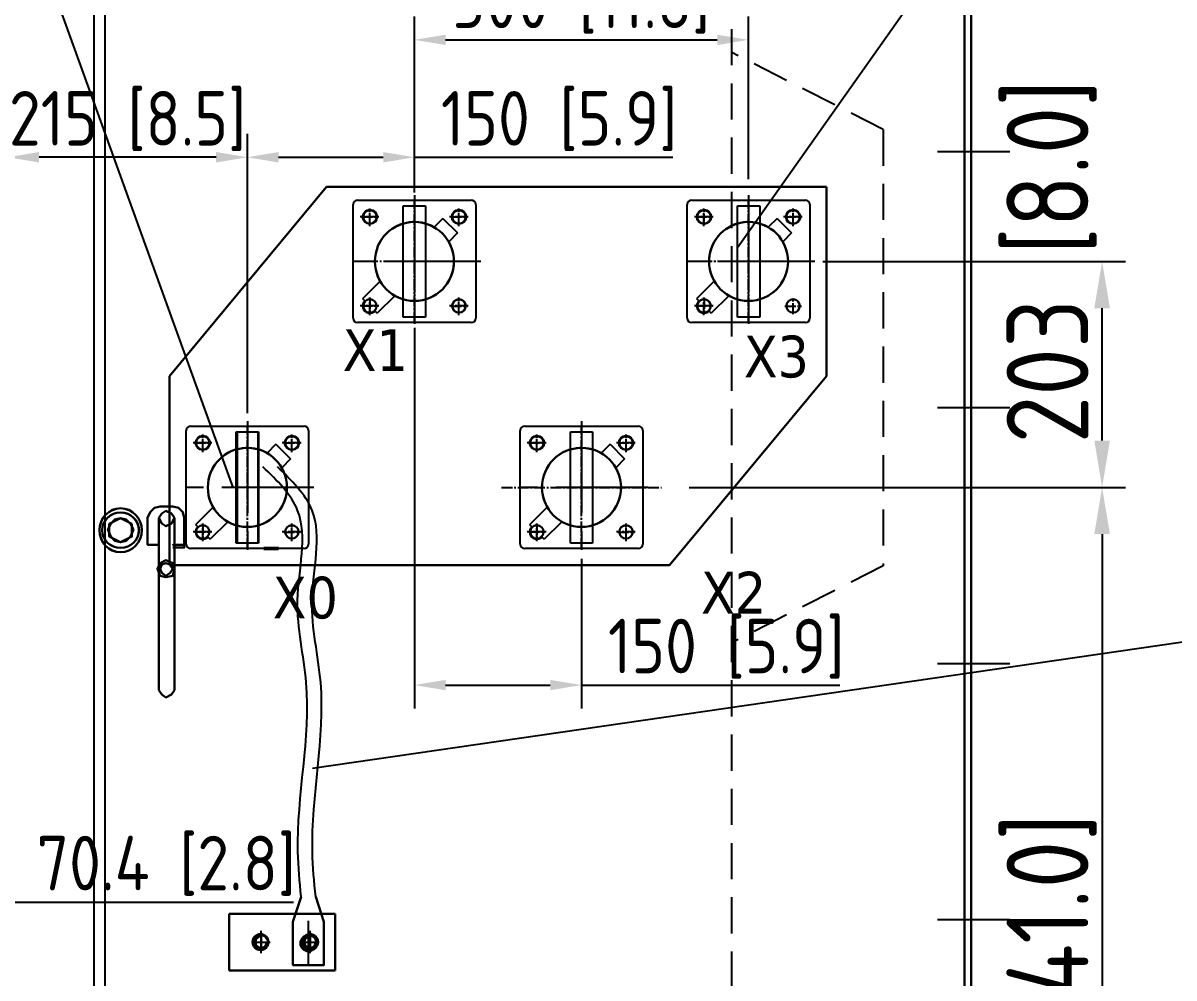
# Model space of a CAD drawing. Header units: millimetres. Extents: x 110847 to 209798, y -190593 to -156788.
# Drawn here: x 200709 to 201743, y -185331 to -184473 of the extents above; entities that cross this region are included whole.
import ezdxf

# ---------------------------------------------------------------- set-up
doc = ezdxf.new("R2010")
doc.units = ezdxf.units.MM
doc.header["$LTSCALE"] = 13
for name, pattern in [('CENTER', [50.8, 31.75, -6.35, 6.35, -6.35]), ('CENTER2', [1.125, 0.75, -0.125, 0.125, -0.125]), ('CENTERX2', [101.6, 63.5, -12.7, 12.7, -12.7]), ('DASHED', [0.75, 0.5, -0.25]), ('HIDDEN', [9.525, 6.35, -3.175])]:
    doc.linetypes.add(name, pattern=pattern)
for name, color, linetype in [('1', 4, 'Continuous'), ('2', 3, 'Continuous'), ('3中心线层', 1, 'CENTER'), ('4', 2, 'HIDDEN'), ('4虚线层', 6, 'DASHED'), ('7标注层', 4, 'Continuous'), ('中心线', 1, 'CENTER2'), ('粗实线', 4, 'Continuous'), ('细实线', 2, 'Continuous')]:
    doc.layers.add(name, color=color, linetype=linetype)
for name, color, linetype, lineweight in [('1粗实线', 4, 'Continuous', 50), ('2细实线', 3, 'Continuous', 20), ('标注、文本', 3, 'Continuous', 25), ('粗实线层', 7, 'Continuous', 35)]:
    doc.layers.add(name, color=color, linetype=linetype, lineweight=lineweight)
doc.styles.get("Standard").update_dxf_attribs({"font": 'gbenor.shx', "bigfont": 'gbcbig.shx'})
doc.styles.add('Tahoma$001', font='tahoma.ttf', dxfattribs={"height": 2.159784})
doc.dimstyles.new('英寸 1-10', dxfattribs={"dimscale": 14, "dimtxt": 3.5, "dimasz": 2, "dimexe": 1.5, "dimexo": 0.5, "dimgap": 0.5, "dimtad": 1, "dimtoh": 1, "dimdec": 1, "dimdsep": 46, "dimtxsty": 'Standard', "dimcen": 2.5, "dimclrd": 3, "dimclre": 3, "dimclrt": 3, "dimadec": 0, "dimazin": 2, "dimtfac": 1, "dimtdec": 1, "dimtmove": 0, "dimatfit": 2, "dimfxl": 1, "dimarcsym": 0})

# ---------------------------------------------------------------- blocks, each defined once
blk = doc.blocks.new('A$C3970166B')
at = {"layer": '标注、文本', "color": 4, "lineweight": 30}
for points in [[(20.32, 13.55), (18.63, 16.93), (16.09, 19.47), (12.7, 20.32), (9.31, 19.47), (6.77, 16.93), (5.08, 13.55), (6.77, 9.31), (9.31, 6.77), (12.7, 5.93), (16.09, 6.77), (18.63, 9.31)], [(19.47, 16.93), (12.7, 20.32), (5.93, 16.93), (5.93, 9.31), (12.7, 5.93), (19.47, 9.31)]]:
    blk.add_lwpolyline(points, close=True, dxfattribs=at)
for major_axis, ratio in [((0, 13.12), 0.967742), ((-11.01, 0), 0.961538)]:
    blk.add_ellipse((12.7, 13.12), major_axis=major_axis, ratio=ratio, start_param=0, end_param=6.283185, dxfattribs=at)
blk = doc.blocks.new('A$C33D96195')
at = {"layer": '标注、文本', "color": 4, "lineweight": 30}
for points in [[(54.6, 171.4), (49.5, 170.2), (45.7, 166.4), (43.2, 161.3)], [(67.3, 6.4), (67.3, 161.3), (64.8, 165.1), (59.7, 167.6), (55.9, 165.1), (53.3, 161.3), (55.9, 156.2), (59.7, 153.7), (64.8, 156.2), (67.3, 161.3)], [(54.6, 171.4), (66, 171.4)], [(76.2, 161.3), (74.9, 166.4), (71.1, 170.2), (66, 171.4)], [(53.3, 137.2), (43.2, 137.2), (43.2, 161.3)], [(53.3, 161.3), (53.3, 6.4)], [(76.2, 161.3), (76.2, 137.2), (66, 137.2), (76.2, 137.2), (76.2, 134.6), (66, 134.6)], [(53.3, 6.4), (55.9, 2.5), (59.7, 0), (64.8, 2.5), (67.3, 6.4)]]:
    blk.add_lwpolyline(points, dxfattribs=at)
for points in [[(30.5, 150.8), (27.9, 155.9), (24.1, 159.7), (19, 161), (14, 159.7), (10.2, 155.9), (7.6, 150.8), (10.2, 144.5), (14, 140.7), (19, 139.4), (24.1, 140.7), (27.9, 144.5)], [(29.2, 155.9), (19, 161), (8.9, 155.9), (8.9, 144.5), (19, 139.4), (29.2, 144.5)], [(67.3, 115.6), (66, 120.7), (59.7, 123.2), (54.6, 120.7), (52.1, 115.6), (54.6, 109.2), (59.7, 108), (66, 109.2)], [(66, 115.6), (63.5, 119.4), (59.7, 120.7), (55.9, 119.4), (54.6, 115.6), (55.9, 111.8), (59.7, 109.2), (63.5, 111.8)]]:
    blk.add_lwpolyline(points, close=True, dxfattribs=at)
for major_axis, ratio in [((0, 19.7), 0.967742), ((-16.5, 0), 0.961538)]:
    blk.add_ellipse((19, 150.2), major_axis=major_axis, ratio=ratio, start_param=0, end_param=6.283185, dxfattribs=at)
at = {"layer": '标注、文本', "xscale": 1.5, "yscale": 1.5, "zscale": 1.5}
blk.add_blockref('A$C3970166B', (0, 130.5), dxfattribs=at)
blk = doc.blocks.new('A$C012053B6')
at = {"layer": '1', "color": 1, "linetype": 'CENTERX2', "lineweight": -3, "ltscale": 0.1}
for p, q in [((59.6, 119.2), (59.6, 0)), ((119.2, 59.6), (0, 59.6))]:
    blk.add_line(p, q, dxfattribs=at)
at = {"layer": '中心线'}
for p, q in [((19.6, 92.4), (19.6, 106.8)), ((19.6, 92.4), (19.6, 106.8)), ((99.6, 92.4), (99.6, 106.8)), ((27, 99.6), (12.1, 99.6)), ((12.2, 99.6), (27.1, 99.6)), ((92.2, 99.6), (107.1, 99.6)), ((19.6, 26.8), (19.6, 12.3)), ((19.6, 26.8), (19.6, 12.3)), ((99.6, 12.3), (99.6, 26.8)), ((27, 19.6), (12.1, 19.6)), ((12.2, 19.6), (27.1, 19.6)), ((92.2, 19.5), (107.1, 19.5))]:
    blk.add_line(p, q, dxfattribs=at)
at = {"layer": '粗实线'}
for p, q in [((8.6, 114.6), (110.6, 114.6)), ((4.6, 8.6), (4.6, 110.6)), ((114.6, 110.6), (114.6, 8.6)), ((85.2, 98.3), (77.3, 90.4)), ((85.2, 98.3), (98.3, 85.2)), ((98.3, 85.2), (90.4, 77.3)), ((28.8, 41.9), (13, 26.1)), ((13, 26.2), (15, 24.2)), ((41.9, 28.8), (26.1, 13)), ((24.2, 15), (26.1, 13.1)), ((110.6, 4.6), (8.6, 4.6))]:
    blk.add_line(p, q, dxfattribs=at)
for centre, radius in [((19.6, 99.6), 6.55), ((99.6, 99.6), 6.55), ((99.6, 19.6), 6)]:
    blk.add_circle(centre, radius, dxfattribs=at)
for centre, radius, start, end in [((8.6, 110.6), 4, 90, 180), ((110.6, 110.6), 4, 0, 90), ((59.6, 59.6), 35.5, 60.1141, 209.8533), ((59.6, 59.6), 35.5, 240.0603, 29.9071), ((19.6, 19.6), 6.55, 134.5956, 315.391), ((8.6, 8.6), 4, 180, 270), ((110.6, 8.6), 4, 270, 0)]:
    blk.add_arc(centre, radius, start, end, dxfattribs=at)
at = {"layer": '粗实线层'}
blk.add_line((19.6, 19.6), (19.6, 19.6), dxfattribs=at)
blk = doc.blocks.new('*U96')
at = {"layer": '1', "color": 1, "linetype": 'CENTERX2', "lineweight": -3, "ltscale": 0.1}
blk.add_line((32.5, 0), (-32.5, 0), dxfattribs=at)
blk = doc.blocks.new('*D106')
at = {"layer": '2细实线', "color": 3, "linetype": 'ByBlock', "lineweight": -2}
for p, q in [((201427.4, -184687.3), (201699.3, -184687.3)), ((201678.3, -184848.3), (201678.3, -184729.3)), ((201307.4, -184890.3), (201699.3, -184890.3))]:
    blk.add_line(p, q, dxfattribs=at)
at = {"layer": '2细实线', "color": 3, "linetype": 'ByBlock'}
for points in [[(201671.3, -184729.3), (201685.3, -184729.3), (201678.3, -184687.3)], [(201671.3, -184848.3), (201685.3, -184848.3), (201678.3, -184890.3)]]:
    blk.add_solid(points, dxfattribs=at)
at = {"layer": 'Defpoints', "color": 0, "linetype": 'ByBlock'}
for p in [(201420.4, -184687.3), (201678.3, -184687.3), (201300.4, -184890.3)]:
    blk.add_point(p, dxfattribs=at)
at = {"layer": '2细实线', "color": 3, "linetype": 'ByBlock', "insert": (201633, -184687.3), "char_height": 73.5, "attachment_point": 5, "rotation": 90}
blk.add_mtext('203 [8.0]', dxfattribs=at)
blk = doc.blocks.new('*D107')
at = {"layer": '2细实线', "color": 3, "linetype": 'ByBlock', "lineweight": -2}
for p, q in [((201307.4, -184890.3), (201699.3, -184890.3)), ((201678.3, -184932.3), (201678.3, -185890.8)), ((201567.8, -185932.8), (201699.3, -185932.8))]:
    blk.add_line(p, q, dxfattribs=at)
at = {"layer": '2细实线', "color": 3, "linetype": 'ByBlock'}
for points in [[(201671.3, -184932.3), (201685.3, -184932.3), (201678.3, -184890.3)], [(201671.3, -185890.8), (201685.3, -185890.8), (201678.3, -185932.8)]]:
    blk.add_solid(points, dxfattribs=at)
at = {"layer": 'Defpoints', "color": 0, "linetype": 'ByBlock'}
for p in [(201300.4, -184890.3), (201560.8, -185932.8), (201678.3, -185932.8)]:
    blk.add_point(p, dxfattribs=at)
at = {"layer": '2细实线', "color": 3, "linetype": 'ByBlock', "insert": (201633, -185411.6), "char_height": 73.5, "attachment_point": 5, "rotation": 90}
blk.add_mtext('1042.5 [41.0]', dxfattribs=at)
blk = doc.blocks.new('*D122')
at = {"layer": '2细实线', "color": 3, "linetype": 'ByBlock', "lineweight": -2}
for p, q in [((200910.8, -184823.7), (200910.8, -184572.7)), ((201060.8, -184625.3), (201060.8, -184572.7)), ((200938.8, -184593.7), (201032.8, -184593.7)), ((201060.8, -184593.7), (201292.8, -184593.7))]:
    blk.add_line(p, q, dxfattribs=at)
at = {"layer": '2细实线', "color": 3, "linetype": 'ByBlock'}
for points in [[(200938.8, -184589), (200938.8, -184598.4), (200910.8, -184593.7)], [(201032.8, -184589), (201032.8, -184598.4), (201060.8, -184593.7)]]:
    blk.add_solid(points, dxfattribs=at)
at = {"layer": 'Defpoints', "color": 0, "linetype": 'ByBlock'}
for p in [(201060.8, -184593.7), (201060.8, -184632.3), (200910.8, -184830.7)]:
    blk.add_point(p, dxfattribs=at)
at = {"layer": '2细实线', "color": 3, "linetype": 'ByBlock', "insert": (201190.8, -184561.2), "char_height": 49, "attachment_point": 5}
blk.add_mtext('150 [5.9]', dxfattribs=at)
blk = doc.blocks.new('*D110')
at = {"layer": '1', "color": 3, "lineweight": -2}
for p, q in [((110856.6, -156788.1), (111116.5, -156788.1)), ((111094, -157355.6), (111094, -156825.6)), ((110856.6, -157393.1), (111116.5, -157393.1))]:
    blk.add_line(p, q, dxfattribs=at)
at = {"layer": '1', "color": 3, "lineweight": 30}
for points in [[(111087.7, -156825.6), (111100.2, -156825.6), (111094, -156788.1)], [(111087.7, -157355.6), (111100.2, -157355.6), (111094, -157393.1)]]:
    blk.add_solid(points, dxfattribs=at)
at = {"layer": '2细实线', "color": 3, "linetype": 'ByBlock', "lineweight": -2}
for p, q in [((200695.8, -184721.8), (200695.8, -184572.7)), ((200910.8, -184823.7), (200910.8, -184572.7)), ((200882.8, -184593.7), (200723.8, -184593.7))]:
    blk.add_line(p, q, dxfattribs=at)
at = {"layer": '2细实线', "color": 3, "linetype": 'ByBlock'}
for points in [[(200723.8, -184589), (200723.8, -184598.4), (200695.8, -184593.7)], [(200882.8, -184589), (200882.8, -184598.4), (200910.8, -184593.7)]]:
    blk.add_solid(points, dxfattribs=at)
at = {"layer": 'Defpoints', "color": 0, "lineweight": 30}
for p in [(110856.6, -156788.1), (111094, -156788.1), (110856.6, -157393.1)]:
    blk.add_point(p, dxfattribs=at)
at = {"layer": 'Defpoints', "color": 0, "linetype": 'ByBlock'}
for p in [(200695.8, -184593.7), (200695.8, -184728.8), (200910.8, -184830.7)]:
    blk.add_point(p, dxfattribs=at)
at = {"layer": '1', "color": 2, "insert": (111060.2, -157090.6), "char_height": 52.5, "attachment_point": 5, "rotation": 90}
blk.add_mtext('605', dxfattribs=at)
at = {"layer": '2细实线', "color": 3, "linetype": 'ByBlock', "insert": (200803.3, -184561.2), "char_height": 49, "attachment_point": 5}
blk.add_mtext('215 [8.5]', dxfattribs=at)
blk = doc.blocks.new('*D98')
at = {"layer": '2细实线', "color": 3, "linetype": 'ByBlock', "lineweight": -2}
for p, q in [((200625.5, -185089.8), (200625.5, -185283.8)), ((200695.8, -185191.2), (200695.8, -185283.8)), ((200653.5, -185262.8), (200667.8, -185262.8)), ((200695.8, -185262.8), (200952.2, -185262.8)), ((202940.5, -185917.8), (202940.5, -185843.6)), ((203800.5, -185917.8), (203800.5, -185843.6)), ((202968.5, -185864.6), (203772.5, -185864.6))]:
    blk.add_line(p, q, dxfattribs=at)
at = {"layer": '2细实线', "color": 3, "linetype": 'ByBlock'}
for points in [[(200653.5, -185258.1), (200653.5, -185267.4), (200625.5, -185262.8)], [(200667.8, -185258.1), (200667.8, -185267.4), (200695.8, -185262.8)], [(202968.5, -185859.9), (202968.5, -185869.3), (202940.5, -185864.6)], [(203772.5, -185859.9), (203772.5, -185869.3), (203800.5, -185864.6)]]:
    blk.add_solid(points, dxfattribs=at)
at = {"layer": 'Defpoints', "color": 0, "linetype": 'ByBlock'}
for p in [(200625.5, -185082.8), (200695.8, -185184.2), (200695.8, -185262.8), (203800.5, -185864.6), (202940.5, -185924.8), (203800.5, -185924.8)]:
    blk.add_point(p, dxfattribs=at)
at = {"layer": '2细实线', "color": 3, "linetype": 'ByBlock', "char_height": 49, "attachment_point": 5}
for s, insert in [('70.4 [2.8]', (200838, -185230.3)), ('860 [33.9]', (203370.5, -185832.1))]:
    blk.add_mtext(s, dxfattribs=dict(at, insert=insert))
blk = doc.blocks.new('*D99')
at = {"layer": '2细实线', "color": 3, "linetype": 'ByBlock', "lineweight": -2}
for p, q in [((200385.5, -185089.8), (200385.5, -185283.8)), ((200625.5, -185192), (200625.5, -185283.8)), ((200413.5, -185262.8), (200597.5, -185262.8)), ((202940.5, -185538.2), (202940.5, -185617.4)), ((203800.5, -185538.2), (203800.5, -185617.4)), ((202968.5, -185596.4), (203772.5, -185596.4))]:
    blk.add_line(p, q, dxfattribs=at)
at = {"layer": '2细实线', "color": 3, "linetype": 'ByBlock'}
for points in [[(200413.5, -185258.1), (200413.5, -185267.4), (200385.5, -185262.8)], [(200597.5, -185258.1), (200597.5, -185267.4), (200625.5, -185262.8)], [(202968.5, -185591.7), (202968.5, -185601), (202940.5, -185596.4)], [(203772.5, -185591.7), (203772.5, -185601), (203800.5, -185596.4)]]:
    blk.add_solid(points, dxfattribs=at)
at = {"layer": 'Defpoints', "color": 0, "linetype": 'ByBlock'}
for p in [(200385.5, -185082.8), (200625.5, -185185), (200625.5, -185262.8), (202940.5, -185531.2), (203800.5, -185531.2), (203800.5, -185596.4)]:
    blk.add_point(p, dxfattribs=at)
at = {"layer": '2细实线', "color": 3, "linetype": 'ByBlock', "char_height": 49, "attachment_point": 5}
for s, insert in [('240 [9.4]', (200505.5, -185230.3)), ('860 [33.9]', (203370.5, -185563.8))]:
    blk.add_mtext(s, dxfattribs=dict(at, insert=insert))
blk = doc.blocks.new('*D112')
at = {"layer": '1', "color": 3, "lineweight": -2}
for p, q in [((204908.1, -184425.6), (204974, -184425.6)), ((204951.5, -184788.1), (204951.5, -184463.1)), ((204835.9, -184825.6), (204974, -184825.6))]:
    blk.add_line(p, q, dxfattribs=at)
at = {"layer": '1', "color": 3}
for points in [[(204945.3, -184463.1), (204957.8, -184463.1), (204951.5, -184425.6)], [(204945.3, -184788.1), (204957.8, -184788.1), (204951.5, -184825.6)]]:
    blk.add_solid(points, dxfattribs=at)
at = {"layer": '2细实线', "color": 3, "linetype": 'ByBlock', "lineweight": -2}
for p, q in [((200265.5, -185030.3), (200265.5, -184954.6)), ((200385.5, -185056.2), (200385.5, -184954.6)), ((200293.5, -184975.6), (200357.5, -184975.6))]:
    blk.add_line(p, q, dxfattribs=at)
at = {"layer": '2细实线', "color": 3, "linetype": 'ByBlock'}
for points in [[(200293.5, -184970.9), (200293.5, -184980.3), (200265.5, -184975.6)], [(200357.5, -184970.9), (200357.5, -184980.3), (200385.5, -184975.6)]]:
    blk.add_solid(points, dxfattribs=at)
at = {"layer": 'Defpoints', "color": 0}
for p in [(204908.1, -184425.6), (204951.5, -184425.6), (204835.9, -184825.6)]:
    blk.add_point(p, dxfattribs=at)
at = {"layer": 'Defpoints', "color": 0, "linetype": 'ByBlock'}
for p in [(200385.5, -184975.6), (200265.5, -185037.3), (200385.5, -185063.2)]:
    blk.add_point(p, dxfattribs=at)
at = {"layer": '1', "color": 2, "insert": (204917.8, -184625.6), "char_height": 52.5, "attachment_point": 5, "rotation": 90}
blk.add_mtext('400', dxfattribs=at)
at = {"layer": '2细实线', "color": 3, "linetype": 'ByBlock', "insert": (200325.5, -184943.1), "char_height": 49, "attachment_point": 5}
blk.add_mtext('120 [4.7]', dxfattribs=at)
blk = doc.blocks.new('*D113')
at = {"layer": '1', "color": 3, "lineweight": -2}
for p, q in [((204111, -184207.2), (205105.8, -184207.2)), ((205083.3, -184993.1), (205083.3, -184244.7)), ((204845.9, -185030.6), (205105.8, -185030.6))]:
    blk.add_line(p, q, dxfattribs=at)
at = {"layer": '1', "color": 3}
for points in [[(205077, -184244.7), (205089.5, -184244.7), (205083.3, -184207.2)], [(205077, -184993.1), (205089.5, -184993.1), (205083.3, -185030.6)]]:
    blk.add_solid(points, dxfattribs=at)
at = {"layer": '2细实线', "color": 3, "linetype": 'ByBlock', "lineweight": -2}
for p, q in [((200025.5, -185030.3), (200025.5, -184954.6)), ((200145.5, -185059.8), (200145.5, -184954.6)), ((200117.5, -184975.6), (200053.5, -184975.6))]:
    blk.add_line(p, q, dxfattribs=at)
at = {"layer": '2细实线', "color": 3, "linetype": 'ByBlock'}
for points in [[(200053.5, -184970.9), (200053.5, -184980.3), (200025.5, -184975.6)], [(200117.5, -184970.9), (200117.5, -184980.3), (200145.5, -184975.6)]]:
    blk.add_solid(points, dxfattribs=at)
at = {"layer": 'Defpoints', "color": 0}
for p in [(204111, -184207.2), (205083.3, -184207.2), (204845.9, -185030.6)]:
    blk.add_point(p, dxfattribs=at)
at = {"layer": 'Defpoints', "color": 0, "linetype": 'ByBlock'}
for p in [(200025.5, -184975.6), (200025.5, -185037.3), (200145.5, -185066.8)]:
    blk.add_point(p, dxfattribs=at)
at = {"layer": '1', "color": 2, "insert": (205046.3, -184618.9), "char_height": 52.5, "attachment_point": 5, "rotation": 90}
blk.add_mtext('823,36', dxfattribs=at)
at = {"layer": '2细实线', "color": 3, "linetype": 'ByBlock', "insert": (200085.5, -184943.1), "char_height": 49, "attachment_point": 5}
blk.add_mtext('120 [4.7]', dxfattribs=at)
blk = doc.blocks.new('*D100')
at = {"layer": '2细实线', "color": 3, "linetype": 'ByBlock', "lineweight": -2}
for p, q in [((201060.8, -184746.9), (201060.8, -185088.9)), ((201210.8, -184954.5), (201210.8, -185088.9)), ((201088.8, -185067.9), (201182.8, -185067.9)), ((201210.8, -185067.9), (201442.8, -185067.9))]:
    blk.add_line(p, q, dxfattribs=at)
at = {"layer": '2细实线', "color": 3, "linetype": 'ByBlock'}
for points in [[(201088.8, -185063.2), (201088.8, -185072.5), (201060.8, -185067.9)], [(201182.8, -185063.2), (201182.8, -185072.5), (201210.8, -185067.9)]]:
    blk.add_solid(points, dxfattribs=at)
at = {"layer": 'Defpoints', "color": 0, "linetype": 'ByBlock'}
for p in [(201060.8, -184739.9), (201210.8, -184947.5), (201210.8, -185067.9)]:
    blk.add_point(p, dxfattribs=at)
at = {"layer": '2细实线', "color": 3, "linetype": 'ByBlock', "insert": (201340.8, -185035.3), "char_height": 49, "attachment_point": 5}
blk.add_mtext('150 [5.9]', dxfattribs=at)
blk = doc.blocks.new('*D109')
at = {"layer": '1', "color": 3, "lineweight": -2}
for p, q in [((110918.8, -156788.1), (110984.7, -156788.1)), ((110962.2, -157150.6), (110962.2, -156825.6)), ((110846.6, -157188.1), (110984.7, -157188.1))]:
    blk.add_line(p, q, dxfattribs=at)
at = {"layer": '1', "color": 3, "lineweight": 30}
for points in [[(110956, -156825.6), (110968.5, -156825.6), (110962.2, -156788.1)], [(110956, -157150.6), (110968.5, -157150.6), (110962.2, -157188.1)]]:
    blk.add_solid(points, dxfattribs=at)
at = {"layer": '2细实线', "color": 3, "linetype": 'ByBlock', "lineweight": -2}
for p, q in [((201060.8, -184620.7), (201060.8, -184467.2)), ((201360.8, -184613.3), (201360.8, -184467.2)), ((201088.8, -184488.2), (201332.8, -184488.2))]:
    blk.add_line(p, q, dxfattribs=at)
at = {"layer": '2细实线', "color": 3, "linetype": 'ByBlock'}
for points in [[(201088.8, -184483.6), (201088.8, -184492.9), (201060.8, -184488.2)], [(201332.8, -184483.6), (201332.8, -184492.9), (201360.8, -184488.2)]]:
    blk.add_solid(points, dxfattribs=at)
at = {"layer": 'Defpoints', "color": 0, "lineweight": 30}
for p in [(110918.8, -156788.1), (110962.2, -156788.1), (110846.6, -157188.1)]:
    blk.add_point(p, dxfattribs=at)
at = {"layer": 'Defpoints', "color": 0, "linetype": 'ByBlock'}
for p in [(201360.8, -184488.2), (201360.8, -184620.3), (201060.8, -184627.7)]:
    blk.add_point(p, dxfattribs=at)
at = {"layer": '1', "color": 2, "insert": (110928.5, -156988.1), "char_height": 52.5, "attachment_point": 5, "rotation": 90}
blk.add_mtext('400', dxfattribs=at)
at = {"layer": '2细实线', "color": 3, "linetype": 'ByBlock', "insert": (201210.8, -184455.7), "char_height": 49, "attachment_point": 5}
blk.add_mtext('300 [11.8]', dxfattribs=at)

msp = doc.modelspace()

# ---------------------------------------------------------------- linework, layer by layer
at = {"layer": '1', "color": 1, "linetype": 'CENTERX2', "lineweight": -3, "ltscale": 0.1}
for p, q in [((200965.661, -185319.836), (200965.661, -185279.836)), ((200923.107, -185308.808), (200923.107, -185288.792)), ((200967.107, -185308.808), (200967.107, -185288.792))]:
    msp.add_line(p, q, dxfattribs=at)
at = {"layer": '1'}
for centre in [(200923.107, -185298.8), (200967.107, -185298.8)]:
    msp.add_circle(centre, 6, dxfattribs=at)
at = {"layer": '1粗实线', "linetype": 'ByBlock'}
msp.add_line((200925.67, -184945.302), (200938.661, -184945.283), dxfattribs=at)
at = {"layer": '2'}
for centre in [(200923.107, -185298.8), (200967.107, -185298.8)]:
    msp.add_arc(centre, 5.1, 90, 0, dxfattribs=at)
at = {"layer": '3中心线层', "ltscale": 0.02}
for p, q in [((201029.017, -184647.302), (201012.188, -184647.302)), ((201020.829, -184655.511), (201020.829, -184639.699)), ((201109.017, -184647.302), (201092.188, -184647.302)), ((201100.829, -184655.511), (201100.829, -184639.699)), ((201329.017, -184647.302), (201312.188, -184647.302)), ((201320.829, -184655.511), (201320.829, -184639.699)), ((201409.017, -184647.302), (201392.188, -184647.302)), ((201400.829, -184655.511), (201400.829, -184639.699)), ((201020.829, -184735.511), (201020.829, -184719.699)), ((201100.829, -184735.511), (201100.829, -184719.699)), ((201320.829, -184735.511), (201320.829, -184719.699)), ((201029.017, -184727.302), (201012.188, -184727.302)), ((201109.017, -184727.302), (201092.188, -184727.302)), ((201329.017, -184727.302), (201312.188, -184727.302)), ((200870.829, -184858.511), (200870.829, -184842.699)), ((200950.829, -184858.511), (200950.829, -184842.699)), ((201170.829, -184858.511), (201170.829, -184842.699)), ((201250.829, -184858.511), (201250.829, -184842.699)), ((200879.017, -184850.302), (200862.188, -184850.302)), ((200959.017, -184850.302), (200942.188, -184850.302)), ((201179.017, -184850.302), (201162.188, -184850.302)), ((201259.017, -184850.302), (201242.188, -184850.302)), ((200870.829, -184938.511), (200870.829, -184922.699)), ((200950.829, -184938.511), (200950.829, -184922.699)), ((201170.829, -184938.511), (201170.829, -184922.699)), ((201250.829, -184938.511), (201250.829, -184922.699)), ((200879.017, -184930.302), (200862.188, -184930.302)), ((200959.017, -184930.302), (200942.188, -184930.302)), ((201179.017, -184930.302), (201162.188, -184930.302)), ((201259.017, -184930.302), (201242.188, -184930.302))]:
    msp.add_line(p, q, dxfattribs=at)
at = {"layer": '4'}
for p, q in [((200923.107, -185290.5), (200923.107, -185307.1)), ((200967.107, -185290.5), (200967.107, -185307.1)), ((200914.807, -185298.8), (200931.407, -185298.8)), ((200958.807, -185298.8), (200975.407, -185298.8))]:
    msp.add_line(p, q, dxfattribs=at)
at = {"layer": '4虚线层', "ltscale": 5}
for p, q in [((201345.829, -185924.802), (201345.829, -184189.802)), ((201481.829, -184568.774), (201345.829, -184499.654)), ((201481.829, -184568.774), (201481.829, -184960.788)), ((201481.829, -184960.788), (201345.829, -185029.819))]:
    msp.add_line(p, q, dxfattribs=at)
at = {"layer": '7标注层', "color": 3, "linetype": 'ByBlock'}
for points in [[(200570.755, -183984.744), (200897.721, -184890.302)], [(201838.93, -183984.149), (201350.829, -184674.929)]]:
    msp.add_lwpolyline(points, dxfattribs=at)
at = {"layer": '中心线'}
for p, q in [((201060.829, -184742.302), (201060.829, -184632.302)), ((201060.829, -184632.302), (201060.829, -184742.302)), ((201360.829, -184742.302), (201360.829, -184632.302)), ((201360.829, -184632.302), (201360.829, -184742.302)), ((201115.829, -184687.302), (201005.829, -184687.302)), ((201415.829, -184687.302), (201305.829, -184687.302)), ((200910.829, -184945.302), (200910.829, -184835.302)), ((201210.829, -184945.302), (201210.829, -184835.302)), ((201139.013, -184890.302), (201282.645, -184890.302))]:
    msp.add_line(p, q, dxfattribs=at)
at = {"layer": '标注、文本', "color": 4, "lineweight": 30}
for p, q in [((201560.829, -186032.802), (201560.829, -184057.807)), ((201554.829, -185924.802), (201554.829, -184063.807)), ((200959.165, -185258.07), (200951.768, -185280.498)), ((200959.165, -185258.07), (200951.768, -185280.498)), ((200972.156, -185258.07), (200979.554, -185280.498)), ((200972.156, -185258.07), (200979.554, -185280.498)), ((200894.607, -185273.3), (200989.607, -185273.3)), ((200894.607, -185324.3), (200894.607, -185273.3)), ((200989.607, -185273.3), (200989.607, -185324.3)), ((200989.607, -185324.3), (200894.607, -185324.3))]:
    msp.add_line(p, q, dxfattribs=at)
at = {"layer": '标注、文本', "ltscale": 16.7707}
msp.add_line((201805.005, -185021.457), (200969.228, -185142.87), dxfattribs=at)
at = {"layer": '标注、文本'}
msp.add_lwpolyline([(200902.093, -184840.302), (200920.093, -184840.302), (200920.093, -184940.302), (200902.093, -184940.302)], close=True, dxfattribs=at)
at = {"layer": '标注、文本', "color": 4, "lineweight": 30}
msp.add_lwpolyline([(200979.554, -185280.498), (200979.554, -185319.406), (200951.768, -185319.406), (200951.768, -185280.498)], dxfattribs=at)
at = {"layer": '标注、文本'}
for centre in [(200923.107, -185298.8), (200967.107, -185298.8)]:
    msp.add_arc(centre, 6, 90, 0, dxfattribs=at)
for points in [[(200959.165, -185258.07), (200956.258, -185217.838), (200963.66, -185065.602), (200955.961, -184991.65), (200955.961, -184910.972), (200924.844, -184871.783)], [(200972.156, -185258.07), (200969.249, -185217.838), (200976.652, -185065.602), (200968.953, -184991.65), (200968.953, -184910.972), (200937.836, -184871.783)]]:
    msp.add_spline(points, degree=3, dxfattribs=at)
at = {"layer": '粗实线'}
for p, q in [((200772.829, -184063.807), (200772.829, -185924.802)), ((200782.829, -184063.807), (200782.829, -185924.802)), ((201050.829, -184637.302), (201070.829, -184637.302)), ((201050.829, -184737.302), (201050.829, -184637.302)), ((201070.829, -184637.302), (201070.829, -184737.302)), ((201350.829, -184637.302), (201370.829, -184637.302)), ((201350.829, -184737.302), (201350.829, -184637.302)), ((201370.829, -184637.302), (201370.829, -184737.302)), ((201070.829, -184737.302), (201050.829, -184737.302)), ((201370.829, -184737.302), (201350.829, -184737.302)), ((200900.829, -184840.302), (200920.829, -184840.302)), ((200900.829, -184940.302), (200900.829, -184840.302)), ((200920.829, -184840.302), (200920.829, -184940.302)), ((201200.829, -184840.302), (201220.829, -184840.302)), ((201200.829, -184940.302), (201200.829, -184840.302)), ((201220.829, -184840.302), (201220.829, -184940.302)), ((200920.829, -184940.302), (200900.829, -184940.302)), ((201220.829, -184940.302), (201200.829, -184940.302))]:
    msp.add_line(p, q, dxfattribs=at)
at = {"layer": '粗实线', "lineweight": 30}
for centre, radius in [((201020.829, -184647.302), 6), ((201100.829, -184647.302), 6), ((201320.829, -184647.302), 6), ((201400.829, -184647.302), 6), ((201060.829, -184687.302), 35.5), ((201360.829, -184687.302), 35.5), ((201020.829, -184727.302), 6), ((201100.829, -184727.302), 6), ((201320.829, -184727.302), 6), ((201400.829, -184727.302), 6), ((200870.829, -184850.302), 6), ((200950.829, -184850.302), 6), ((201170.829, -184850.302), 6), ((201250.829, -184850.302), 6), ((200910.829, -184890.302), 35.5), ((201210.829, -184890.302), 35.5), ((200870.829, -184930.302), 6), ((200950.829, -184930.302), 6), ((201170.829, -184930.302), 6), ((201250.829, -184930.302), 6), ((200922.607, -185298.8), 7.15), ((200965.661, -185299.836), 7.15), ((200967.107, -185298.8), 7.15)]:
    msp.add_circle(centre, radius, dxfattribs=at)
at = {"layer": '细实线', "color": 4, "lineweight": 30}
for p, q in [((200840.829, -184790.302), (200981.884, -184620.302)), ((201430.829, -184620.302), (200981.884, -184620.302)), ((201430.829, -184620.302), (201430.829, -184790.302)), ((200840.829, -184790.302), (200840.829, -184960.302)), ((201289.774, -184960.302), (201430.829, -184790.302)), ((200840.829, -184960.302), (201289.774, -184960.302))]:
    msp.add_line(p, q, dxfattribs=at)

# ---------------------------------------------------------------- block references
at = {"layer": '1粗实线', "color": 0, "linetype": 'ByBlock', "lineweight": -2}
for p in [(201562.91, -184588.807), (201562.91, -184818.807), (201562.91, -185048.807), (201562.91, -185278.807)]:
    msp.add_blockref('*U96', p, dxfattribs=at)
at = {"layer": '标注、文本'}
for name, p in [('A$C012053B6', (201001.241, -184746.89)), ('A$C012053B6', (201301.241, -184746.89)), ('A$C012053B6', (200851.241, -184949.89)), ('A$C012053B6', (201151.241, -184949.89)), ('A$C33D96195', (200777.981, -185078.958))]:
    msp.add_blockref(name, p, dxfattribs=at)

# ---------------------------------------------------------------- texts
at = {"layer": '标注、文本', "style": 'Tahoma$001'}
for s, p in [('X1', (200996.423, -184785.677)), ('X3', (201356.614, -184791.471)), ('X2', (201318.214, -185003.614)), ('X0', (200933.632, -185008.027))]:
    msp.add_text(s, height=37.5, dxfattribs=at).set_placement(p)

# ---------------------------------------------------------------- dimensions: what is measured, and where the dimension line sits
at = {"layer": '2细实线', "linetype": 'ByBlock'}
for base, p1, p2, picture, middle in [((201360.829, -184488.224), (201060.829, -184627.715), (201360.829, -184620.302), '*D109', (201210.829, -184455.703)), ((200695.829, -184593.716), (200910.829, -184830.715), (200695.829, -184728.837), '*D110', (200803.329, -184561.195)), ((201060.829, -184593.716), (200910.829, -184830.715), (201060.829, -184632.302), '*D122', (201190.838, -184561.195)), ((201210.829, -185067.86), (201060.829, -184739.89), (201210.829, -184947.477), '*D100', (201340.838, -185035.339)), ((200625.476, -185262.772), (200385.476, -185082.802), (200625.476, -185184.957), '*D99', (200505.476, -185230.251)), ((200695.829, -185262.772), (200625.476, -185082.802), (200695.829, -185184.229), '*D98', (200838.016, -185230.251))]:
    dim = msp.add_linear_dim(base=base, p1=p1, p2=p2, dimstyle='英寸 1-10', dxfattribs=at)
    dim.commit()
    dim.dimension.update_dxf_attribs({"geometry": picture, "text_midpoint": middle})
for base, p1, p2, picture, middle in [((200025.476, -184975.604), (200145.476, -185066.827), (200025.476, -185037.283), '*D113', (200085.476, -184975.604)), ((200385.476, -184975.604), (200265.476, -185037.283), (200385.476, -185063.214), '*D112', (200325.476, -184975.604))]:
    dim = msp.add_linear_dim(base=base, p1=p1, p2=p2, dimstyle='英寸 1-10', dxfattribs=at)
    dim.commit()
    dim.dimension.update_dxf_attribs({"geometry": picture, "text_midpoint": middle, "dimtype": 160})
dim = msp.add_linear_dim(base=(201678.255, -184687.302), p1=(201300.416, -184890.302), p2=(201420.416, -184687.302), angle=90, dimstyle='英寸 1-10', override={"dimtxt": 5.25, "dimasz": 3}, dxfattribs=at)
dim.commit()
dim.dimension.update_dxf_attribs({"geometry": '*D106', "text_midpoint": (201678.255, -184687.302), "dimtype": 160})
dim = msp.add_linear_dim(base=(201678.255, -185932.802), p1=(201300.416, -184890.302), p2=(201560.829, -185932.802), angle=90, dimstyle='英寸 1-10', override={"dimtxt": 5.25, "dimasz": 3}, dxfattribs=at)
dim.commit()
dim.dimension.update_dxf_attribs({"geometry": '*D107', "text_midpoint": (201632.973, -185411.552)})

doc.saveas('drawing.dxf')
